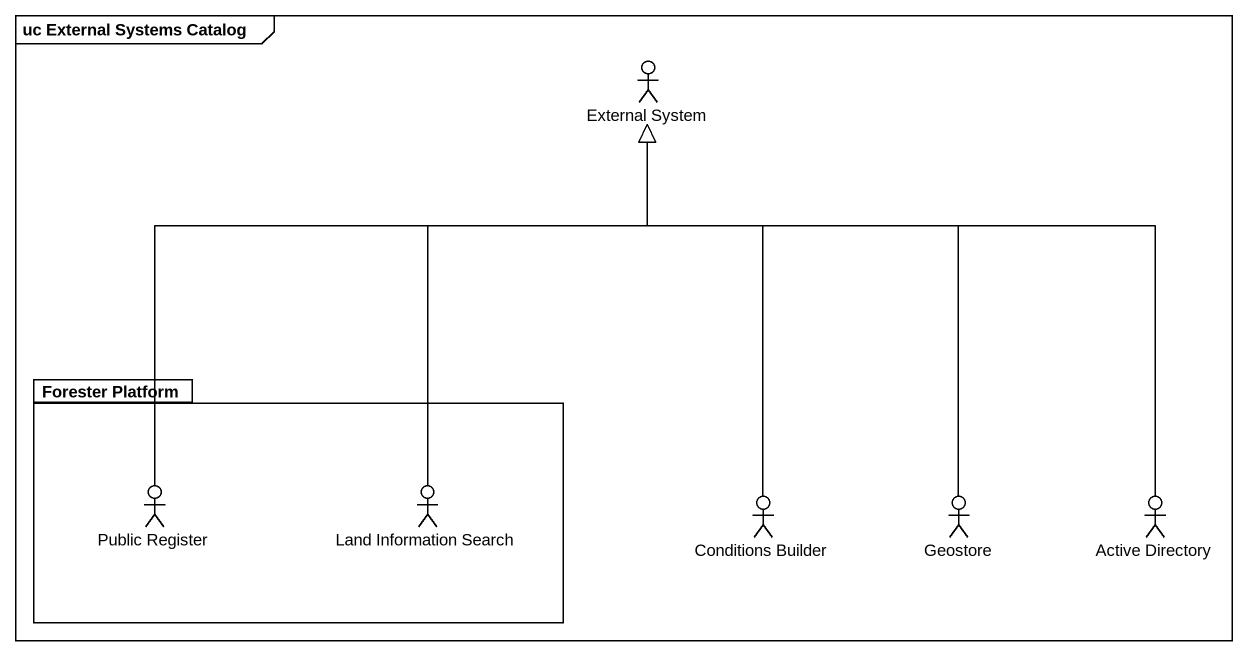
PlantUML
@startuml
mainframe uc External Systems Catalog
actor "External System" as External_System
package "Forester Platform" as Forester_Platform {
  actor "Public Register" as Public_Register
  actor "Land Information Search" as Land_Information_Search
}
actor "Conditions Builder" as Conditions_Builder
actor Geostore
actor "Active Directory" as Active_Directory
Public_Register -up-|> External_System
Land_Information_Search -up-|> External_System
Conditions_Builder -up-|> External_System
Geostore -up-|> External_System
Active_Directory -up-|> External_System
@enduml
